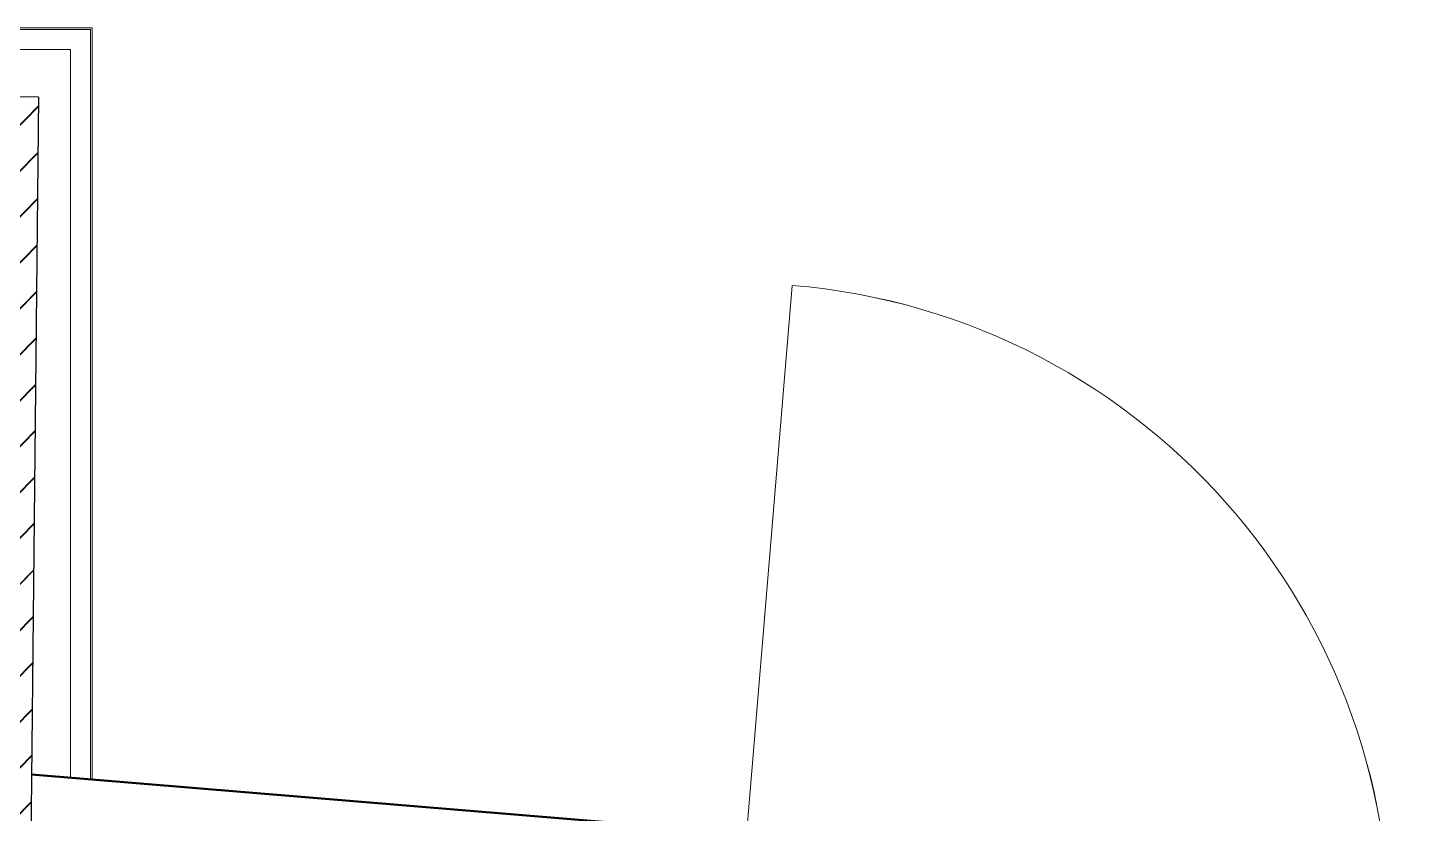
# Model space of a CAD drawing. Header units: millimetres. Extents: x 26282 to 30760, y 1404 to 4574.
# Drawn here: x 29275.2 to 29361.6, y 3505 to 3553.8 of the extents above; entities that cross this region are included whole.
import ezdxf

# ---------------------------------------------------------------- set-up
doc = ezdxf.new("R2010")
doc.units = ezdxf.units.MM
doc.header["$LTSCALE"] = 0.25
for name, color, linetype, lineweight in [('AB-DUV', 4, 'Continuous', 50), ('AB-KOL', 2, 'Continuous', 30), ('DOĞRAMA', 30, 'Continuous', 20), ('GRİTON-tarama', 252, 'Continuous', 20), ('ID-ALCIPAN', 124, 'Continuous', 20), ('WALLPAPER (3RDF)', 63, 'Continuous', 13)]:
    doc.layers.add(name, color=color, linetype=linetype, lineweight=lineweight)

# ---------------------------------------------------------------- blocks, each defined once
blk = doc.blocks.new('A$C3DEF5641')
at = {"layer": 'DOĞRAMA', "color": 163}
blk.add_line((46.5, 122.91), (46.5, 527.5), dxfattribs=at)
blk.add_arc((46.5, 122.91), 404.59, 0, 90, dxfattribs=at)
blk = doc.blocks.new('A$C187D15ED')
at = {"layer": 'GRİTON-tarama'}
h = blk.add_hatch(dxfattribs=at)
h.set_pattern_fill('JIS_LC_20', color=256, scale=0.1, angle=1080.52628, style=0)
h.set_pattern_definition([(45.526284, (-67218.126, -80117.726), (-1.42714382, 1.401163986), []), (45.526284, (-67218.086, -80117.7256), (-1.42714382, 1.401163986), [])])
h.paths.add_polyline_path([(9705.415, 3344.497), (9569.755, 3345.456), (9573.026, 3283.007), (9704.747, 3279.51)])
at = {"layer": 'AB-DUV'}
blk.add_line((9845.686, 3290.743, 0), (9704.982, 3302.372, 0), dxfattribs=at)
blk.add_line((9845.686, 3290.743, 0), (9704.982, 3302.372, 0), dxfattribs=at)
at = {"layer": 'AB-KOL'}
for q in [(9569.755, 3345.456), (9704.747, 3279.51)]:
    blk.add_line((9705.415, 3344.497), q, dxfattribs=at)
at = {"layer": 'ID-ALCIPAN', "ltscale": 0.25}
for p, q in [((9525.147, 3348.706), (9708.665, 3348.706)), ((9708.665, 3348.706), (9708.665, 3302.068)), ((9523.747, 3347.456), (9707.415, 3347.456)), ((9707.415, 3347.456), (9707.415, 3302.171))]:
    blk.add_line(p, q, dxfattribs=at)
at = {"layer": 'WALLPAPER (3RDF)'}
for p, q in [((9526.517, 3348.806), (9708.765, 3348.806)), ((9708.765, 3348.806), (9708.765, 3302.059))]:
    blk.add_line(p, q, dxfattribs=at)
at = {"layer": 'DOĞRAMA', "color": 163, "xscale": 0.1, "yscale": 0.1, "zscale": 0.1, "rotation": 355.2754398313509}
blk.add_blockref('A$C3DEF5641', (9743.271, 3280.602, -134.224), dxfattribs=at)
blk.add_blockref('A$C3DEF5641', (9743.271, 3280.602, -134.224), dxfattribs=at)

msp = doc.modelspace()

# ---------------------------------------------------------------- block references
at = {"layer": 'AB-DUV', "ltscale": 100}
msp.add_blockref('A$C187D15ED', (19570.424, 205.028, 5.126), dxfattribs=at)

# ---------------------------------------------------------------- next in the draw order: linework, layer by layer
at = {"layer": 'DOĞRAMA', "color": 163}
msp.add_line((29319.341, 3497.496, -129.098), (29322.674, 3537.817, -129.098), dxfattribs=at)
msp.add_arc((29319.341, 3497.496, -129.098), 40.459, 355.27544, 85.27544, dxfattribs=at)

doc.saveas('drawing.dxf')
